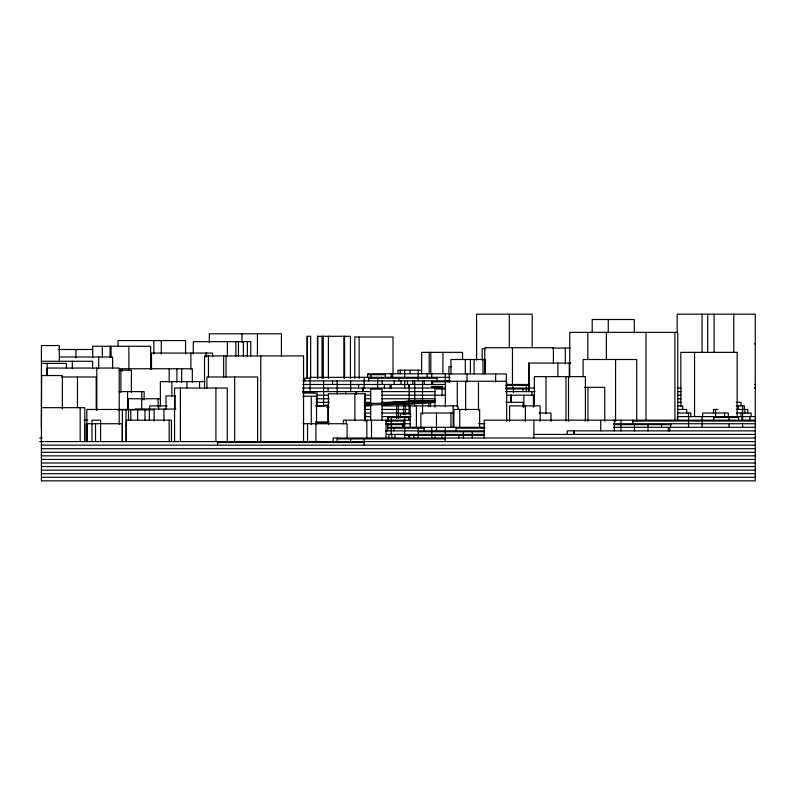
<?xml version="1.0" encoding="UTF-8"?>
<svg xmlns="http://www.w3.org/2000/svg" width="795" height="795" viewBox="0 0 795 795"><rect width="100%" height="100%" fill="white"/><g stroke="black" fill="none" stroke-linecap="round" stroke-linejoin="round"><path stroke-width="1.19" d="M400.441 402.061L391.975 402.687M402.827 401.843L417.097 400.531L434.945 400.531M400.441 403.492L393.217 404.049M382.425 402.995L417.097 400.531L417.097 401.962M393.306 403.83L399.249 403.363M434.945 402.449L381.839 404.993M364.259 403.93L370.321 403.622M372.736 403.492L375.161 403.373M370.977 403.79L364.796 404.108L370.877 403.93M382.097 403.204L388.268 402.886M364.259 405.361L370.321 405.053M382.425 404.426L386.062 404.238M370.977 405.212L364.796 405.539L370.877 405.361M382.097 404.635L389.51 404.248M434.726 400.899L365.044 403.82M365.044 405.251L434.726 402.33M317.275 405.738L328.315 405.271M317.245 405.758L328.216 405.39M384.283 403.482L387.94 403.353M754.475 343.788L755.25 343.788M552.495 348.071L570.174 348.071M485.725 348.776L482.128 348.776L482.128 359.897M58.661 349.492L92.856 349.492M59.367 356.985L112.612 356.985L112.612 368.075M485.536 359.489L450.954 359.489L450.954 373.769M41.41 361.268L92.578 361.268L92.578 368.522M570.78 363.057L528.784 363.057L528.784 387.771M41.41 363.414L66.392 363.414L66.392 368.274M451.421 366.624L448.946 366.624L448.946 373.769M118.952 370.192L131.384 370.192L131.384 392.432M421.579 370.192L397.947 370.192L397.947 373.769M451.391 373.769L367.519 373.769L367.519 377.337M367.519 374.654L385.376 374.654M41.41 375.548L62.378 375.548L62.378 408.819M61.553 376.979L96.195 376.979L96.195 410.2M450.169 377.337L310.09 377.337L310.09 391.607M310.646 378.231L304.704 378.231L304.704 380.904M368.651 378.231L436.952 378.231M302.716 380.904L450.169 380.904M205.08 381.62L160.371 381.62L160.371 406.136M431.735 381.799L450.169 381.799M302.716 384.472L445.478 384.472M506.415 384.472L528.705 384.472M754.475 384.472L755.25 384.472M505.461 385.366L528.774 385.366M584.434 387.324L604.756 387.324L604.756 421.31M302.716 388.04L445.359 388.04M505.461 388.04L534.737 388.04M677.171 388.04L681.176 388.04M754.475 388.04L755.25 388.04M445.786 388.934L434.945 388.934L434.954 407.08M505.461 388.934L528.904 388.934M119.21 391.607L144.133 391.607L144.133 399.935M302.716 391.607L370.699 391.607M381.64 391.607L435.521 391.607M505.441 391.607L534.985 391.607M677.489 391.607L681.176 391.607M302.885 392.144L313.588 392.144L313.588 393.038M302.885 393.038L317.165 393.038L317.165 405.887M316.231 395.185L328.514 395.185M364.468 395.185L370.748 395.185M381.64 395.185L445.836 395.185M506.395 395.185L533.425 395.185L533.425 407.08M677.449 395.185L681.176 395.185M175.546 395.89L166.026 395.89L166.026 409.475M302.756 396.248L316.529 396.248L316.529 424.5M160.55 398.752L128.353 398.752L128.353 409.455M316.231 398.752L329.229 398.752M364.666 398.752L370.818 398.752M381.68 398.752L435.521 398.752M677.449 398.752L681.176 398.752M427.809 401.962L434.945 401.962M316.231 402.32L329.229 402.32M364.299 402.32L370.818 402.32M381.6 402.32L400.799 402.32M505.839 402.32L523.08 402.32L523.08 407.08M677.429 402.32L681.176 402.32M736.23 402.32L741.099 402.32L741.099 405.887M392.114 402.499L402.827 402.499L402.827 403.92M393.306 403.92L413.529 403.92L413.529 402.499M167.149 405.887L149.758 405.887L149.758 409.594M315.516 405.887L327.868 405.887L327.868 422.841L315.516 422.841M364.299 405.887L370.559 405.887M381.6 405.887L458 405.887L458 409.455M677.241 405.887L682.756 405.887L682.756 409.455M736.259 405.887L744.398 405.887L744.398 409.455M326.675 407.318L329.06 407.318M41.41 407.676L84.787 407.676L84.787 441.583M135.11 409.097L175.844 409.097M364.289 409.455L370.559 409.455M381.6 409.455L409.117 409.455M677.241 409.455L686.721 409.455L686.721 413.022M717.984 409.455L713.513 409.455L713.513 413.022M736.329 409.455L747.837 409.455L747.837 413.022M117.74 409.813L153.296 409.813M364.289 413.022L370.48 413.022M381.6 413.022L409.117 413.022L409.117 403.512M453.836 413.022L420.883 413.022L420.883 427.303M538.901 413.022L551.005 413.022L551.005 421.35M677.37 413.022L690.805 413.022L690.805 416.6M736.418 413.022L751.176 413.022L751.176 416.6M410.826 413.917L400.352 413.917L400.352 416.6M364.309 416.6L370.48 416.6M381.6 416.6L410.926 416.6M755.25 416.6L677.38 416.6L677.38 420.167M408.65 417.484L387.582 417.484L387.582 420.167M713.781 417.484L738.555 417.484M84.111 420.167L87.529 420.167M410.528 420.167L343.4 420.167L343.4 423.735M755.25 420.167L484.185 420.167L484.185 438.015M364.398 420.346L365.521 420.346M365.521 420.883L366.654 420.883M385.714 421.052L404.705 421.052M632.79 421.052L755.25 421.052M385.565 421.589L388.546 421.589M315.516 421.946L329.289 421.946M302.875 423.735L347.097 423.735L347.097 438.015M385.496 423.735L410.717 423.735M478.461 423.735L485.089 423.735M613.591 423.735L755.25 423.735M387.751 424.629L403.761 424.629M613.591 424.629L671.199 424.629M41.41 427.303L41.648 375.548M387.751 427.303L485.089 427.303M613.521 427.303L755.25 427.303M387.741 428.197L424.083 428.197M456.141 428.197L484.572 428.197M385.496 430.87L484.572 430.87M755.25 430.87L567.232 430.87L567.232 434.438M418.22 431.765L484.572 431.765M386.271 434.438L484.572 434.438M533.892 434.438L755.25 434.438M404.705 435.332L484.572 435.332M39.75 438.015L42.205 438.015M755.25 438.015L333.194 438.015L333.194 441.583M337.12 438.9L445.25 438.9M39.75 441.583L755.25 441.583M217.631 442.467L364.15 442.467M41.41 445.15L755.25 445.15M41.41 448.718L755.25 448.718M41.41 452.285L755.25 452.285M41.41 455.853L755.25 455.853M41.41 459.43L755.25 459.43M41.41 462.998L755.25 462.998M41.41 466.566L755.25 466.566M41.41 470.133L755.25 470.133M41.41 473.701L755.25 473.701M41.41 477.268L755.25 477.268M749.884 416.6L749.884 420.167M744.875 409.455L744.875 413.022M742.619 405.887L742.619 420.167M742.619 423.735L742.619 427.303M741.894 416.6L741.894 420.167M741.049 413.022L741.049 416.6M738.505 405.887L738.505 409.455M738.555 416.6L738.555 420.167M737.174 416.6L737.174 352.354L680.818 352.354L680.818 406.712M733.795 314.154L733.795 352.414M729.104 417.484L729.104 420.167M729.104 423.735L729.104 427.303M728.319 416.6L728.319 413.022L702.671 413.022L702.671 416.6M724.593 413.022L724.593 416.6M715.58 409.455L715.58 416.6M714.079 314.154L714.079 352.414M713.781 416.6L713.781 420.167M707.689 314.154L707.689 352.414M702.045 314.154L702.045 352.414M702.065 416.6L702.065 420.167M702.065 421.052L702.065 427.303M694.542 352.354L694.542 416.6M688.549 413.022L688.549 420.167M688.549 421.052L688.549 427.303M677.777 420.167L677.777 332.36L569.757 332.36L569.757 376.88M677.171 332.668L677.171 314.154L755.25 314.154L755.25 480.846L41.41 480.846L41.41 345.567L59.257 345.567L59.367 361.914M674.875 332.36L674.875 420.167M670.592 423.735L670.592 427.303M669.758 427.303L669.758 430.87M668.277 427.303L668.277 430.87M661.519 424.629L661.519 427.303M648.005 424.629L648.005 430.87M646.017 332.36L646.017 420.167M636.706 421.261L636.706 359.489L583.113 359.489L583.113 376.78M634.48 424.629L634.48 430.87M634.301 332.996L634.301 319.51L592.195 319.51L592.195 332.996M632.79 420.167L632.79 423.735M620.965 420.167L620.965 423.735M620.965 424.629L620.965 430.87M615.578 359.489L615.578 421.261M614.346 420.167L614.346 430.87M608.274 319.51L608.274 332.996M606.396 332.36L606.396 359.569M600.722 420.167L600.722 430.87M587.972 387.324L587.972 421.31M587.813 332.36L587.813 359.569M585.408 421.251L585.408 376.621L534.379 376.621L534.379 406.374M574.139 430.87L574.139 434.438M573.662 430.87L573.662 434.438M569.28 363.057L569.28 376.651M568.514 376.621L568.514 421.251M565.98 376.621L565.98 421.251M565.344 348.071L565.344 363.842M557.901 363.057L557.901 376.651M553.409 363.643L553.409 347.713L484.721 347.713L484.721 373.441M546.016 376.621L546.016 413.817M540.163 421.35L540.163 405.887L509.615 405.887L509.615 421.35M533.892 420.167L533.892 438.015M532.183 347.683L532.183 314.154L476.593 314.154L476.593 360.105M531.944 391.607L531.944 395.185M528.963 363.057L528.963 387.771M528.904 388.04L528.904 391.607M528.625 388.04L528.625 391.607M526.35 385.366L526.35 388.04M526.35 388.934L526.35 391.607M525.376 405.887L525.376 421.35M523.895 395.185L523.895 407.08M522.941 388.934L522.941 391.607M513.471 388.934L513.471 392.412M512.835 385.366L512.835 388.04M512.437 347.713L512.437 384.472M511.096 395.185L511.096 402.32M510.857 395.185L510.857 402.32M509.297 314.154L509.297 347.683M506.683 421.31L506.683 381.262L445.329 381.262L445.329 406.742M506.335 388.934L506.335 373.948L449.225 373.948L449.225 382.017M495.623 373.948L495.623 382.017M485.089 359.489L485.089 373.769M482.972 359.489L482.972 373.769M479.623 427.303L479.623 409.455L453.915 409.455L453.836 427.303M478.461 381.262L478.461 410.389M474.108 359.489L474.108 373.769M472.29 431.765L472.29 434.438M472.29 435.332L472.29 438.015M470.411 359.489L470.411 373.769M467.072 373.948L467.072 382.017M465.661 381.262L465.661 410.389M465.314 359.489L465.314 373.769M463.336 431.765L463.336 434.438M463.336 435.332L463.336 438.015M462.541 359.489L462.541 352.354L421.648 352.354L421.648 373.769M459.748 409.455L459.748 427.303M458.765 435.332L458.765 438.015M457.294 381.262L457.294 406.742M456.141 427.303L456.141 430.87M453.15 405.887L453.15 427.303M450.924 413.022L450.924 427.303M445.25 373.769L445.25 380.904M445.25 427.303L445.25 430.87M445.25 431.765L445.25 434.438M445.25 435.332L445.19 441.583M442.924 352.354L442.924 373.769M442.08 388.934L442.08 395.89M441.841 435.332L441.841 438.015M436.952 377.337L436.952 380.904M436.465 413.022L436.465 430.87M435.143 435.332L435.143 438.015M432.709 380.904L432.709 384.472M431.735 373.769L431.735 377.337M431.735 380.904L431.735 384.472M431.735 427.303L431.735 430.87M431.735 431.765L431.735 434.438M431.735 435.332L431.735 438.015M430.81 352.354L430.81 373.769M430.483 401.962L430.483 406.662M429.201 352.354L429.201 373.769M428.704 401.962L428.704 406.662M427.173 373.769L427.173 377.337M424.262 380.904L424.262 384.472M424.083 427.303L424.083 430.87M422.523 380.904L422.523 401.127M422.523 402.32L422.552 414.215M418.22 370.192L418.22 377.337M418.22 378.231L418.22 380.904M418.22 428.197L418.22 434.438M418.22 435.332L418.22 438.015M416.401 405.887L416.401 427.303M414.712 380.904L414.712 401.127M414.712 403.512L414.712 405.887M413.718 435.332L413.718 438.015M412.873 380.904L412.873 384.472M410.19 405.887L410.19 427.303M410.091 370.192L410.091 373.769M409.505 434.438L409.505 438.015M409.117 384.472L409.117 402.32M408.988 384.472L408.988 388.04M408.65 416.6L408.65 420.167M408.67 434.438L408.67 438.015M407.447 380.904L407.447 384.472M405.5 403.92L405.5 414.742M404.705 370.192L404.705 377.337M404.705 380.904L404.705 388.04M404.705 417.484L404.705 427.303M404.705 428.197L404.705 438.015M403.8 420.167L403.8 423.735M403.711 403.92L403.711 414.742M403.363 423.735L403.363 427.303M403.015 423.735L403.015 427.303M401.008 380.904L401.008 384.472M400.193 370.192L400.193 373.769M398.891 378.231L398.891 380.904M398.365 403.92L398.365 418.349M396.576 403.92L396.576 418.349M395.036 434.438L395.036 438.015M394.181 380.904L394.181 384.472M393.932 428.197L393.932 430.87M393.008 373.59L393.008 337L354.828 337L354.828 378.46M392.71 373.769L392.71 377.337M391.905 434.438L391.905 438.015M391.19 373.769L391.19 377.337M391.19 384.472L391.19 388.04M391.19 417.484L391.19 420.167M391.19 421.052L391.19 423.735M391.19 424.629L391.19 427.303M391.19 428.197L391.19 434.438M390.067 384.472L390.067 388.04M388.874 434.438L388.874 438.015M388.437 417.484L388.437 420.167M387.731 423.735L387.731 430.87M386.062 420.167L386.062 438.015M385.376 373.769L385.376 377.337M384.422 384.472L384.422 388.04M382.176 380.904L382.176 384.472M382.117 420.734L382.117 389.113L370.699 389.113L370.699 420.734M377.665 378.231L377.665 388.04M371.513 420.167L371.513 438.015M370.907 374.654L370.907 377.337M368.651 377.337L368.651 380.904M366.843 420.167L366.843 438.015M365.153 420.803L365.153 393.754L328.434 393.754L328.434 424.49M364.746 393.754L364.746 420.803M364.15 377.337L364.15 388.04M364.15 438.9L364.15 445.15M363.394 388.04L363.394 391.607M362.381 388.04L362.381 391.607M359.131 337L359.131 378.46M358.595 384.472L358.595 388.04M356.508 391.607L356.508 393.992M355.882 391.607L355.882 393.992M354.888 393.754L354.888 420.803M350.635 380.904L350.635 391.607M350.635 438.9L350.635 441.583M350.446 378.42L350.446 336.285L317.434 336.285L317.434 378.42M346.203 420.167L346.203 423.735M345.626 391.607L345.626 393.992M344.563 336.285L344.563 378.42M343.877 336.285L343.877 378.42M337.12 380.904L337.12 393.992M337.12 438.015L337.12 441.583M332.558 380.904L332.558 384.472M328.405 336.285L328.405 378.42M328.106 388.04L328.106 391.607M323.605 380.904L323.605 405.887M323.257 336.285L323.257 378.42M322.045 336.285L322.045 378.42M317.821 336.285L317.821 378.42M315.923 423.735L315.923 441.583M311.272 396.248L311.272 424.5M310.656 378.42L310.656 336.285L307.158 336.285L307.158 378.42M307.526 423.735L307.526 441.583M307.287 336.285L307.287 378.42M303.561 441.583L303.561 355.922L204.514 355.922L204.514 388.198M303.322 388.04L303.322 391.607M281.44 356.041L281.44 333.791L209.314 333.791L209.314 342.446M260.8 355.922L260.8 441.583M257.6 441.583L257.6 376.979L206.889 376.979L206.889 387.95M257.441 333.791L257.441 356.041M250.763 356.329L250.763 341.641L193.294 341.641L193.294 353.874M247.364 341.641L247.364 356.329M243.399 341.641L243.399 356.329M242.028 333.791L242.028 342.446M238.46 341.641L238.46 356.329M235.877 341.641L235.877 356.329M234.664 376.979L234.664 441.583M227.37 341.641L227.37 356.329M227.271 441.583L227.271 388.04L174.552 388.04L174.552 441.583M226.028 355.922L226.028 377.019M223.653 355.922L223.653 377.019M217.631 441.583L217.631 445.15M215.912 388.04L215.912 441.583M212.593 356.776L212.593 353.059L151.497 353.059L151.497 369.168M208.449 355.922L208.449 377.019M206.541 353.059L206.541 356.776M205.994 353.059L205.994 356.776M199.575 381.62L199.575 387.751M192.34 382.335L192.34 368.771L119.717 368.771L119.717 371.235M190.889 353.059L190.889 369.168M186.905 381.62L186.905 387.751M185.563 353.964L185.563 340.568L118.028 340.568L118.028 346.66M181.707 368.771L181.707 382.335M180.405 388.04L180.405 441.583M176.927 368.771L176.927 382.335M175.079 395.89L175.079 409.475M171.859 381.62L171.859 396.327M171.462 441.583L171.462 420.167L126.345 420.167L126.345 441.583M169.186 368.771L169.186 382.335M169.186 420.167L169.186 441.583M163.939 409.097L163.939 421.131M161.266 340.568L161.266 353.964M158.652 405.887L158.652 409.594M158.155 398.752L158.155 407.08M154.17 409.097L154.17 421.131M153.882 340.568L153.882 353.964M150.633 369.556L150.633 346.282L92.707 346.282L92.707 357.313M149.361 420.575L149.361 409.455L86.844 409.455L86.844 441.583M144.958 409.455L144.958 420.575M141.758 391.607L141.758 399.935M141.679 398.752L141.679 409.455M137.664 409.455L137.664 420.575M130.807 409.455L130.807 420.575M128.879 346.282L128.879 369.556M128.512 409.455L128.512 420.575M127.588 391.607L127.588 409.455M126.027 409.455L126.027 441.583M122.43 368.771L122.43 371.235M122.38 409.455L122.38 441.583M122.281 441.583L122.281 423.735L87.301 423.735L87.301 441.583M120.9 370.192L120.9 392.432M119.21 424.282L119.21 368.055L46.796 368.055L46.796 375.498M111.081 346.282L111.081 357.313M110.078 346.282L110.078 357.313M102.346 346.282L102.346 357.313M100.577 441.583L100.577 420.167L91.982 420.167L91.982 441.583M98.699 356.985L98.699 368.075M96.801 368.055L96.801 410.24M95.529 423.735L95.529 441.583M84.707 423.735L84.707 441.583M80.166 407.676L80.166 441.583M77.473 376.979L77.473 407.736M75.923 349.492L75.923 357.929M72.325 361.268L72.325 368.522M47.193 363.414L47.193 375.568M442.08 386.44L431.377 386.44L431.377 387.324L442.08 387.324L442.08 386.44"/></g></svg>
